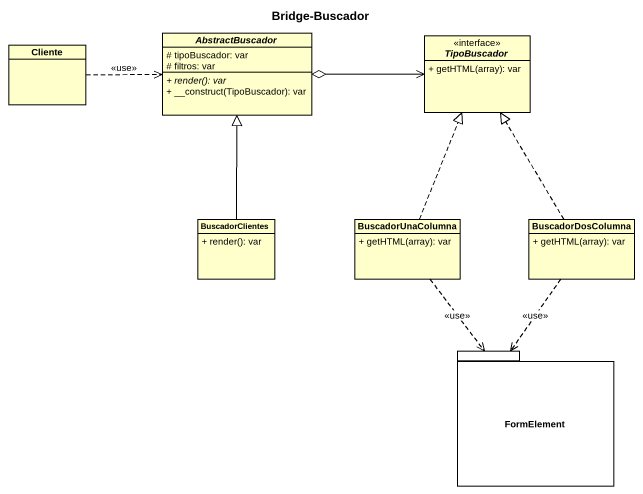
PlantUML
@startuml
title Bridge-Buscador
hide circle
hide empty members
skinparam classAttributeIconSize 0
class Cliente
abstract class AbstractBuscador {
  # tipoBuscador: var
  # filtros: var
  {abstract} + render(): var
  + __construct(TipoBuscador): var
}
interface TipoBuscador {
  + getHTML(array): var
}
class BuscadorClientes {
  + render(): var
}
class BuscadorUnaColumna {
  + getHTML(array): var
}
class BuscadorDosColumna {
  + getHTML(array): var
}
package FormElement {
}
Cliente .right.> AbstractBuscador : <<use>>
TipoBuscador <-left-o AbstractBuscador
BuscadorClientes -up-|> AbstractBuscador
BuscadorUnaColumna .up.|> TipoBuscador
BuscadorUnaColumna ..> FormElement : <<use>>
BuscadorDosColumna .up.|> TipoBuscador
BuscadorDosColumna ..> FormElement : <<use>>
@enduml
